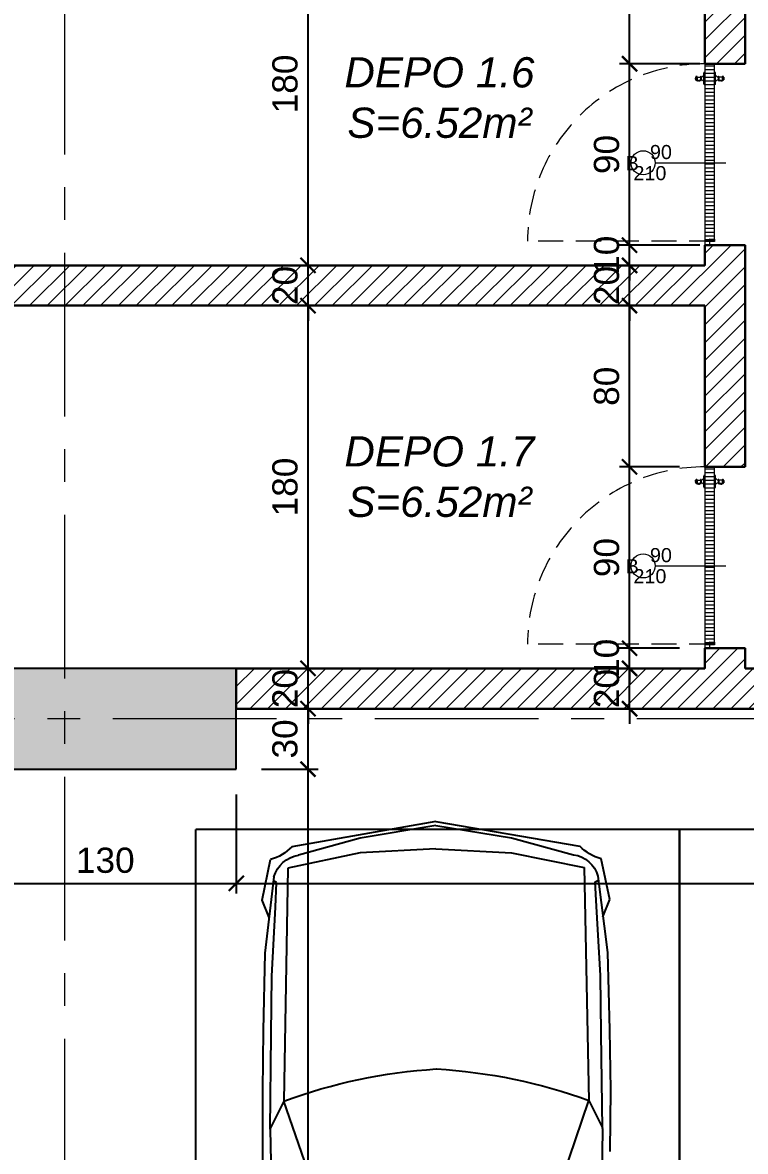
# Model space of a CAD drawing. Header units: centimetres. Extents: x 60496 to 66049, y -55119 to -48212.
# Drawn here: x 62567 to 62926, y -53037 to -52477 of the extents above; entities that cross this region are included whole.
import ezdxf

# ---------------------------------------------------------------- set-up
doc = ezdxf.new("R2010")
doc.units = ezdxf.units.CM
doc.header["$LTSCALE"] = 50
doc.header["$MEASUREMENT"] = 0
for name, pattern in [('AXES', [2, 1.25, -0.25, 0.25, -0.25]), ('CACHE', [0.375, 0.25, -0.125]), ('CONTINU', [0])]:
    doc.linetypes.add(name, pattern=pattern)
doc.layers.get('0').update_dxf_attribs({"color": 8})
for name, color, linetype in [('AXES', 10, 'AXES'), ('BETON COUPE', 3, 'CONTINU'), ('BETON TRAME', 252, 'Continuous'), ('COTE 50ème', 1, 'Continuous'), ('FINI', 251, 'Continuous'), ('TEXTE', 7, 'Continuous')]:
    doc.layers.add(name, color=color, linetype=linetype)
for name, color, linetype, lineweight in [('BETON HACHURE', 253, 'Continuous', 13), ('door', 44, 'Continuous', 5), ('MACONNERIE COUPE', 7, 'Continuous', 30), ('MACONNERIE HACHURE', 253, 'Continuous', 13)]:
    doc.layers.add(name, color=color, linetype=linetype, lineweight=lineweight)
doc.styles.add('GENERATED_STYLE_1', font='arial.ttf')
doc.styles.add('RS_TEXT_1.50', font='arial.ttf', dxfattribs={"height": 12.5})
doc.styles.add('RS_TXT_50', font='arial.ttf', dxfattribs={"height": 12.5})
doc.dimstyles.new('RS_50CM_LINEAIRE', dxfattribs={"dimscale": 5, "dimtxt": 12.5, "dimasz": 1.5, "dimexe": 1, "dimexo": 2.5, "dimgap": 1, "dimtad": 1, "dimdec": 1, "dimrnd": 0.5, "dimdsep": 46, "dimtxsty": 'RS_TXT_50', "dimblk1": 'ARCHTICK', "dimblk2": 'ARCHTICK', "dimsah": 1, "dimcen": 2.5, "dimdle": 1, "dimclrt": 4, "dimadec": 0, "dimazin": 2, "dimtfac": 1, "dimtdec": 1, "dimtix": 1, "dimtmove": 2, "dimatfit": 3, "dimfxl": 1, "dimtolj": 1, "dimtzin": 0, "dimarcsym": 0})

# ---------------------------------------------------------------- blocks, each defined once
blk = doc.blocks.new('A$Ce9568e5d')
at = {"layer": 'AXES', "lineweight": 5, "ltscale": 1.3}
for p, q in [((-30, -4150), (-30, -1058.41)), ((3195, -1960), (-1985, -1960))]:
    blk.add_line(p, q, dxfattribs=at)
blk = doc.blocks.new('_ArchTick')
at = {"color": 0, "linetype": 'ByBlock', "const_width": 0.15}
blk.add_lwpolyline([(-0.5, -0.5), (0.5, 0.5)], dxfattribs=at)
blk = doc.blocks.new('*D1252')
at = {"layer": 'COTE 50ème', "color": 0, "lineweight": -2, "ltscale": 0.5, "transparency": 16777216}
for p, q in [((62708.55, -53328.39), (62708.55, -52842.36)), ((62685.45, -52847.36), (62713.55, -52847.36)), ((62585.45, -53323.39), (62713.55, -53323.39))]:
    blk.add_line(p, q, dxfattribs=at)
at = {"layer": 'Defpoints', "color": 0, "ltscale": 0.5, "transparency": 16777216}
for p in [(62672.95, -52847.36), (62708.55, -52847.36), (62572.95, -53323.39)]:
    blk.add_point(p, dxfattribs=at)
at = {"layer": 'COTE 50ème', "color": 0, "lineweight": -2, "ltscale": 0.5, "transparency": 16777216, "xscale": 7.5, "yscale": 7.5, "zscale": 7.5}
for p, rotation in [((62708.55, -52847.36), 90), ((62708.55, -53323.39), 270)]:
    blk.add_blockref('_ArchTick', p, dxfattribs=dict(at, rotation=rotation))
at = {"layer": 'COTE 50ème', "color": 4, "ltscale": 0.5, "transparency": 16777216, "insert": (62697.17, -53085.38), "char_height": 12.5, "attachment_point": 5, "rotation": 90, "style": 'RS_TXT_50'}
blk.add_mtext('\\A1;476', dxfattribs=at)
blk = doc.blocks.new('*D1253')
at = {"layer": 'COTE 50ème', "color": 0, "lineweight": -2, "ltscale": 0.5, "transparency": 16777216}
for p, q in [((62708.55, -52852.36), (62708.55, -52812.36)), ((62685.45, -52817.36), (62713.55, -52817.36)), ((62685.45, -52847.36), (62713.55, -52847.36))]:
    blk.add_line(p, q, dxfattribs=at)
at = {"layer": 'Defpoints', "color": 0, "ltscale": 0.5, "transparency": 16777216}
for p in [(62672.95, -52817.36), (62708.55, -52817.36), (62672.95, -52847.36)]:
    blk.add_point(p, dxfattribs=at)
at = {"layer": 'COTE 50ème', "color": 0, "lineweight": -2, "ltscale": 0.5, "transparency": 16777216, "xscale": 7.5, "yscale": 7.5, "zscale": 7.5}
for p, rotation in [((62708.55, -52817.36), 90), ((62708.55, -52847.36), 270)]:
    blk.add_blockref('_ArchTick', p, dxfattribs=dict(at, rotation=rotation))
at = {"layer": 'COTE 50ème', "color": 4, "ltscale": 0.5, "transparency": 16777216, "insert": (62697.16, -52832.36), "char_height": 12.5, "attachment_point": 5, "rotation": 90, "style": 'RS_TXT_50'}
blk.add_mtext('\\A1;30', dxfattribs=at)
blk = doc.blocks.new('*D1254')
at = {"layer": 'COTE 50ème', "color": 0, "lineweight": -2, "ltscale": 0.5, "transparency": 16777216}
for p, q in [((62708.55, -52797.36), (62708.55, -52789.86)), ((62685.45, -52797.36), (62713.55, -52797.36)), ((62708.55, -52817.36), (62708.55, -52797.36)), ((62685.45, -52817.36), (62713.55, -52817.36)), ((62708.55, -52817.36), (62708.55, -52824.86))]:
    blk.add_line(p, q, dxfattribs=at)
at = {"layer": 'Defpoints', "color": 0, "ltscale": 0.5, "transparency": 16777216}
for p in [(62672.95, -52797.36), (62708.55, -52797.36), (62672.95, -52817.36)]:
    blk.add_point(p, dxfattribs=at)
at = {"layer": 'COTE 50ème', "color": 0, "lineweight": -2, "ltscale": 0.5, "transparency": 16777216, "xscale": 7.5, "yscale": 7.5, "zscale": 7.5}
for p, rotation in [((62708.55, -52797.36), 270), ((62708.55, -52817.36), 90)]:
    blk.add_blockref('_ArchTick', p, dxfattribs=dict(at, rotation=rotation))
at = {"layer": 'COTE 50ème', "color": 4, "ltscale": 0.5, "transparency": 16777216, "insert": (62697.17, -52807.36), "char_height": 12.5, "attachment_point": 5, "rotation": 90, "style": 'RS_TXT_50'}
blk.add_mtext('\\A1;20', dxfattribs=at)
blk = doc.blocks.new('*D1255')
at = {"layer": 'COTE 50ème', "color": 0, "lineweight": -2, "ltscale": 0.5, "transparency": 16777216}
for p, q in [((62685.45, -52617.36), (62713.55, -52617.36)), ((62708.55, -52802.36), (62708.55, -52612.36)), ((62685.45, -52797.36), (62713.55, -52797.36))]:
    blk.add_line(p, q, dxfattribs=at)
at = {"layer": 'Defpoints', "color": 0, "ltscale": 0.5, "transparency": 16777216}
for p in [(62672.95, -52617.36), (62708.55, -52617.36), (62672.95, -52797.36)]:
    blk.add_point(p, dxfattribs=at)
at = {"layer": 'COTE 50ème', "color": 0, "lineweight": -2, "ltscale": 0.5, "transparency": 16777216, "xscale": 7.5, "yscale": 7.5, "zscale": 7.5}
for p, rotation in [((62708.55, -52617.36), 90), ((62708.55, -52797.36), 270)]:
    blk.add_blockref('_ArchTick', p, dxfattribs=dict(at, rotation=rotation))
at = {"layer": 'COTE 50ème', "color": 4, "ltscale": 0.5, "transparency": 16777216, "insert": (62697.17, -52707.36), "char_height": 12.5, "attachment_point": 5, "rotation": 90, "style": 'RS_TXT_50'}
blk.add_mtext('\\A1;180', dxfattribs=at)
blk = doc.blocks.new('*D1256')
at = {"layer": 'COTE 50ème', "color": 0, "lineweight": -2, "ltscale": 0.5, "transparency": 16777216}
for p, q in [((62708.55, -52597.36), (62708.55, -52589.86)), ((62685.45, -52597.36), (62713.55, -52597.36)), ((62708.55, -52617.36), (62708.55, -52597.36)), ((62685.45, -52617.36), (62713.55, -52617.36)), ((62708.55, -52617.36), (62708.55, -52624.86))]:
    blk.add_line(p, q, dxfattribs=at)
at = {"layer": 'Defpoints', "color": 0, "ltscale": 0.5, "transparency": 16777216}
for p in [(62672.95, -52597.36), (62708.55, -52597.36), (62672.95, -52617.36)]:
    blk.add_point(p, dxfattribs=at)
at = {"layer": 'COTE 50ème', "color": 0, "lineweight": -2, "ltscale": 0.5, "transparency": 16777216, "xscale": 7.5, "yscale": 7.5, "zscale": 7.5}
for p, rotation in [((62708.55, -52597.36), 270), ((62708.55, -52617.36), 90)]:
    blk.add_blockref('_ArchTick', p, dxfattribs=dict(at, rotation=rotation))
at = {"layer": 'COTE 50ème', "color": 4, "ltscale": 0.5, "transparency": 16777216, "insert": (62697.17, -52607.36), "char_height": 12.5, "attachment_point": 5, "rotation": 90, "style": 'RS_TXT_50'}
blk.add_mtext('\\A1;20', dxfattribs=at)
blk = doc.blocks.new('*D1257')
at = {"layer": 'COTE 50ème', "color": 0, "lineweight": -2, "ltscale": 0.5, "transparency": 16777216}
for p, q in [((62708.55, -52602.36), (62708.55, -52412.36)), ((62673.56, -52417.36), (62713.55, -52417.36)), ((62685.45, -52597.36), (62713.55, -52597.36))]:
    blk.add_line(p, q, dxfattribs=at)
at = {"layer": 'Defpoints', "color": 0, "ltscale": 0.5, "transparency": 16777216}
for p in [(62661.06, -52417.36), (62708.55, -52417.36), (62672.95, -52597.36)]:
    blk.add_point(p, dxfattribs=at)
at = {"layer": 'COTE 50ème', "color": 0, "lineweight": -2, "ltscale": 0.5, "transparency": 16777216, "xscale": 7.5, "yscale": 7.5, "zscale": 7.5}
for p, rotation in [((62708.55, -52417.36), 90), ((62708.55, -52597.36), 270)]:
    blk.add_blockref('_ArchTick', p, dxfattribs=dict(at, rotation=rotation))
at = {"layer": 'COTE 50ème', "color": 4, "ltscale": 0.5, "transparency": 16777216, "insert": (62697.17, -52507.36), "char_height": 12.5, "attachment_point": 5, "rotation": 90, "style": 'RS_TXT_50'}
blk.add_mtext('\\A1;180', dxfattribs=at)
blk = doc.blocks.new('*D1026')
at = {"layer": 'COTE 50ème', "color": 0, "lineweight": -2, "ltscale": 0.5, "transparency": 16777216}
for p, q in [((62672.95, -52859.86), (62672.95, -52909.02)), ((62537.95, -52904.02), (62677.95, -52904.02)), ((62542.95, -52903.86), (62542.95, -52909.02))]:
    blk.add_line(p, q, dxfattribs=at)
at = {"layer": 'Defpoints', "color": 0, "ltscale": 0.5, "transparency": 16777216}
for p in [(62672.95, -52847.36), (62542.95, -52891.36), (62672.95, -52904.02)]:
    blk.add_point(p, dxfattribs=at)
at = {"layer": 'COTE 50ème', "color": 0, "lineweight": -2, "ltscale": 0.5, "transparency": 16777216, "xscale": 7.5, "yscale": 7.5, "zscale": 7.5, "rotation": 180}
blk.add_blockref('_ArchTick', (62542.95, -52904.02), dxfattribs=at)
at = {"layer": 'COTE 50ème', "color": 0, "lineweight": -2, "ltscale": 0.5, "transparency": 16777216, "xscale": 7.5, "yscale": 7.5, "zscale": 7.5}
blk.add_blockref('_ArchTick', (62672.95, -52904.02), dxfattribs=at)
at = {"layer": 'COTE 50ème', "color": 4, "ltscale": 0.5, "transparency": 16777216, "insert": (62607.95, -52892.63), "char_height": 12.5, "attachment_point": 5, "style": 'RS_TXT_50'}
blk.add_mtext('\\A1;130', dxfattribs=at)
blk = doc.blocks.new('*D1027')
at = {"layer": 'COTE 50ème', "color": 0, "lineweight": -2, "ltscale": 0.5, "transparency": 16777216}
for p, q in [((62672.95, -52859.86), (62672.95, -52909.02)), ((62667.95, -52904.02), (63362.95, -52904.02)), ((63357.95, -52916.5), (63357.95, -52909.02))]:
    blk.add_line(p, q, dxfattribs=at)
at = {"layer": 'Defpoints', "color": 0, "ltscale": 0.5, "transparency": 16777216}
for p in [(62672.95, -52847.36), (63357.95, -52904), (63357.95, -52904.02)]:
    blk.add_point(p, dxfattribs=at)
at = {"layer": 'COTE 50ème', "color": 0, "lineweight": -2, "ltscale": 0.5, "transparency": 16777216, "xscale": 7.5, "yscale": 7.5, "zscale": 7.5, "rotation": 180}
blk.add_blockref('_ArchTick', (62672.95, -52904.02), dxfattribs=at)
at = {"layer": 'COTE 50ème', "color": 0, "lineweight": -2, "ltscale": 0.5, "transparency": 16777216, "xscale": 7.5, "yscale": 7.5, "zscale": 7.5}
blk.add_blockref('_ArchTick', (63357.95, -52904.02), dxfattribs=at)
at = {"layer": 'COTE 50ème', "color": 4, "ltscale": 0.5, "transparency": 16777216, "insert": (63015.45, -52892.64), "char_height": 12.5, "attachment_point": 5, "style": 'RS_TXT_50'}
blk.add_mtext('\\A1;685', dxfattribs=at)
blk = doc.blocks.new('*D1076')
at = {"layer": 'COTE 50ème', "color": 0, "lineweight": -2, "ltscale": 0.5, "transparency": 16777216}
for p, q in [((62868.11, -52797.36), (62868.11, -52789.86)), ((62890.38, -52797.36), (62863.11, -52797.36)), ((62868.11, -52817.36), (62868.11, -52797.36)), ((62890.38, -52817.36), (62863.11, -52817.36)), ((62868.11, -52817.36), (62868.11, -52824.86))]:
    blk.add_line(p, q, dxfattribs=at)
at = {"layer": 'Defpoints', "color": 0, "ltscale": 0.5, "transparency": 16777216}
for p in [(62868.11, -52797.36), (62902.88, -52797.36), (62902.88, -52817.36)]:
    blk.add_point(p, dxfattribs=at)
at = {"layer": 'COTE 50ème', "color": 0, "lineweight": -2, "ltscale": 0.5, "transparency": 16777216, "xscale": 7.5, "yscale": 7.5, "zscale": 7.5}
for p, rotation in [((62868.11, -52797.36), 270), ((62868.11, -52817.36), 90)]:
    blk.add_blockref('_ArchTick', p, dxfattribs=dict(at, rotation=rotation))
at = {"layer": 'COTE 50ème', "color": 4, "ltscale": 0.5, "transparency": 16777216, "insert": (62856.73, -52807.36), "char_height": 12.5, "attachment_point": 5, "rotation": 90, "style": 'RS_TXT_50'}
blk.add_mtext('\\A1;20', dxfattribs=at)
blk = doc.blocks.new('*D1077')
at = {"layer": 'COTE 50ème', "color": 0, "lineweight": -2, "ltscale": 0.5, "transparency": 16777216}
for p, q in [((62868.11, -52787.36), (62868.11, -52779.86)), ((62892.95, -52787.36), (62863.11, -52787.36)), ((62868.11, -52797.36), (62868.11, -52787.36)), ((62890.38, -52797.36), (62863.11, -52797.36)), ((62868.11, -52797.36), (62868.11, -52804.86))]:
    blk.add_line(p, q, dxfattribs=at)
at = {"layer": 'Defpoints', "color": 0, "ltscale": 0.5, "transparency": 16777216}
for p in [(62868.11, -52787.36), (62905.45, -52787.36), (62902.88, -52797.36)]:
    blk.add_point(p, dxfattribs=at)
at = {"layer": 'COTE 50ème', "color": 0, "lineweight": -2, "ltscale": 0.5, "transparency": 16777216, "xscale": 7.5, "yscale": 7.5, "zscale": 7.5}
for p, rotation in [((62868.11, -52787.36), 270), ((62868.11, -52797.36), 90)]:
    blk.add_blockref('_ArchTick', p, dxfattribs=dict(at, rotation=rotation))
at = {"layer": 'COTE 50ème', "color": 4, "ltscale": 0.5, "transparency": 16777216, "insert": (62856.73, -52792.36), "char_height": 12.5, "attachment_point": 5, "rotation": 90, "style": 'RS_TXT_50'}
blk.add_mtext('\\A1;10', dxfattribs=at)
blk = doc.blocks.new('*D1078')
at = {"layer": 'COTE 50ème', "color": 0, "lineweight": -2, "ltscale": 0.5, "transparency": 16777216}
for p, q in [((62868.11, -52792.36), (62868.11, -52692.36)), ((62892.95, -52697.36), (62863.11, -52697.36)), ((62892.95, -52787.36), (62863.11, -52787.36))]:
    blk.add_line(p, q, dxfattribs=at)
at = {"layer": 'Defpoints', "color": 0, "ltscale": 0.5, "transparency": 16777216}
for p in [(62868.11, -52697.36), (62905.45, -52697.36), (62905.45, -52787.36)]:
    blk.add_point(p, dxfattribs=at)
at = {"layer": 'COTE 50ème', "color": 0, "lineweight": -2, "ltscale": 0.5, "transparency": 16777216, "xscale": 7.5, "yscale": 7.5, "zscale": 7.5}
for p, rotation in [((62868.11, -52697.36), 90), ((62868.11, -52787.36), 270)]:
    blk.add_blockref('_ArchTick', p, dxfattribs=dict(at, rotation=rotation))
at = {"layer": 'COTE 50ème', "color": 4, "ltscale": 0.5, "transparency": 16777216, "insert": (62856.73, -52742.36), "char_height": 12.5, "attachment_point": 5, "rotation": 90, "style": 'RS_TXT_50'}
blk.add_mtext('\\A1;90', dxfattribs=at)
blk = doc.blocks.new('*D1079')
at = {"layer": 'COTE 50ème', "color": 0, "lineweight": -2, "ltscale": 0.5, "transparency": 16777216}
for p, q in [((62892.95, -52617.36), (62863.11, -52617.36)), ((62868.11, -52702.36), (62868.11, -52612.36)), ((62892.95, -52697.36), (62863.11, -52697.36))]:
    blk.add_line(p, q, dxfattribs=at)
at = {"layer": 'Defpoints', "color": 0, "ltscale": 0.5, "transparency": 16777216}
for p in [(62868.11, -52617.36), (62905.45, -52617.36), (62905.45, -52697.36)]:
    blk.add_point(p, dxfattribs=at)
at = {"layer": 'COTE 50ème', "color": 0, "lineweight": -2, "ltscale": 0.5, "transparency": 16777216, "xscale": 7.5, "yscale": 7.5, "zscale": 7.5}
for p, rotation in [((62868.11, -52617.36), 90), ((62868.11, -52697.36), 270)]:
    blk.add_blockref('_ArchTick', p, dxfattribs=dict(at, rotation=rotation))
at = {"layer": 'COTE 50ème', "color": 4, "ltscale": 0.5, "transparency": 16777216, "insert": (62856.73, -52657.36), "char_height": 12.5, "attachment_point": 5, "rotation": 90, "style": 'RS_TXT_50'}
blk.add_mtext('\\A1;80', dxfattribs=at)
blk = doc.blocks.new('*D1080')
at = {"layer": 'COTE 50ème', "color": 0, "lineweight": -2, "ltscale": 0.5, "transparency": 16777216}
for p, q in [((62868.11, -52597.36), (62868.11, -52589.86)), ((62892.95, -52597.36), (62863.11, -52597.36)), ((62868.11, -52617.36), (62868.11, -52597.36)), ((62892.95, -52617.36), (62863.11, -52617.36)), ((62868.11, -52617.36), (62868.11, -52624.86))]:
    blk.add_line(p, q, dxfattribs=at)
at = {"layer": 'Defpoints', "color": 0, "ltscale": 0.5, "transparency": 16777216}
for p in [(62868.11, -52597.36), (62905.45, -52597.36), (62905.45, -52617.36)]:
    blk.add_point(p, dxfattribs=at)
at = {"layer": 'COTE 50ème', "color": 0, "lineweight": -2, "ltscale": 0.5, "transparency": 16777216, "xscale": 7.5, "yscale": 7.5, "zscale": 7.5}
for p, rotation in [((62868.11, -52597.36), 270), ((62868.11, -52617.36), 90)]:
    blk.add_blockref('_ArchTick', p, dxfattribs=dict(at, rotation=rotation))
at = {"layer": 'COTE 50ème', "color": 4, "ltscale": 0.5, "transparency": 16777216, "insert": (62856.73, -52607.36), "char_height": 12.5, "attachment_point": 5, "rotation": 90, "style": 'RS_TXT_50'}
blk.add_mtext('\\A1;20', dxfattribs=at)
blk = doc.blocks.new('*D1081')
at = {"layer": 'COTE 50ème', "color": 0, "lineweight": -2, "ltscale": 0.5, "transparency": 16777216}
for p, q in [((62868.11, -52587.36), (62868.11, -52579.86)), ((62902.95, -52587.36), (62863.11, -52587.36)), ((62868.11, -52597.36), (62868.11, -52587.36)), ((62892.95, -52597.36), (62863.11, -52597.36)), ((62868.11, -52597.36), (62868.11, -52604.86))]:
    blk.add_line(p, q, dxfattribs=at)
at = {"layer": 'Defpoints', "color": 0, "ltscale": 0.5, "transparency": 16777216}
for p in [(62868.11, -52587.36), (62915.45, -52587.36), (62905.45, -52597.36)]:
    blk.add_point(p, dxfattribs=at)
at = {"layer": 'COTE 50ème', "color": 0, "lineweight": -2, "ltscale": 0.5, "transparency": 16777216, "xscale": 7.5, "yscale": 7.5, "zscale": 7.5}
for p, rotation in [((62868.11, -52587.36), 270), ((62868.11, -52597.36), 90)]:
    blk.add_blockref('_ArchTick', p, dxfattribs=dict(at, rotation=rotation))
at = {"layer": 'COTE 50ème', "color": 4, "ltscale": 0.5, "transparency": 16777216, "insert": (62856.73, -52592.36), "char_height": 12.5, "attachment_point": 5, "rotation": 90, "style": 'RS_TXT_50'}
blk.add_mtext('\\A1;10', dxfattribs=at)
blk = doc.blocks.new('*D1082')
at = {"layer": 'COTE 50ème', "color": 0, "lineweight": -2, "ltscale": 0.5, "transparency": 16777216}
for p, q in [((62868.11, -52592.36), (62868.11, -52492.36)), ((62902.95, -52497.36), (62863.11, -52497.36)), ((62902.95, -52587.36), (62863.11, -52587.36))]:
    blk.add_line(p, q, dxfattribs=at)
at = {"layer": 'Defpoints', "color": 0, "ltscale": 0.5, "transparency": 16777216}
for p in [(62868.11, -52497.36), (62915.45, -52497.36), (62915.45, -52587.36)]:
    blk.add_point(p, dxfattribs=at)
at = {"layer": 'COTE 50ème', "color": 0, "lineweight": -2, "ltscale": 0.5, "transparency": 16777216, "xscale": 7.5, "yscale": 7.5, "zscale": 7.5}
for p, rotation in [((62868.11, -52497.36), 90), ((62868.11, -52587.36), 270)]:
    blk.add_blockref('_ArchTick', p, dxfattribs=dict(at, rotation=rotation))
at = {"layer": 'COTE 50ème', "color": 4, "ltscale": 0.5, "transparency": 16777216, "insert": (62856.73, -52542.36), "char_height": 12.5, "attachment_point": 5, "rotation": 90, "style": 'RS_TXT_50'}
blk.add_mtext('\\A1;90', dxfattribs=at)
blk = doc.blocks.new('*D1083')
at = {"layer": 'COTE 50ème', "color": 0, "lineweight": -2, "ltscale": 0.5, "transparency": 16777216}
for p, q in [((62868.11, -52502.36), (62868.11, -52412.36)), ((62892.95, -52417.36), (62863.11, -52417.36)), ((62902.95, -52497.36), (62863.11, -52497.36))]:
    blk.add_line(p, q, dxfattribs=at)
at = {"layer": 'Defpoints', "color": 0, "ltscale": 0.5, "transparency": 16777216}
for p in [(62868.11, -52417.36), (62905.45, -52417.36), (62915.45, -52497.36)]:
    blk.add_point(p, dxfattribs=at)
at = {"layer": 'COTE 50ème', "color": 0, "lineweight": -2, "ltscale": 0.5, "transparency": 16777216, "xscale": 7.5, "yscale": 7.5, "zscale": 7.5}
for p, rotation in [((62868.11, -52417.36), 90), ((62868.11, -52497.36), 270)]:
    blk.add_blockref('_ArchTick', p, dxfattribs=dict(at, rotation=rotation))
at = {"layer": 'COTE 50ème', "color": 4, "ltscale": 0.5, "transparency": 16777216, "insert": (62856.73, -52457.36), "char_height": 12.5, "attachment_point": 5, "rotation": 90, "style": 'RS_TXT_50'}
blk.add_mtext('\\A1;80', dxfattribs=at)

msp = doc.modelspace()

# ---------------------------------------------------------------- hatches: boundary and pattern name
at = {"layer": 'BETON HACHURE', "transparency": 33554585}
h = msp.add_hatch(dxfattribs=at)
h.set_pattern_fill('ANSI37', color=256, scale=50, angle=270, style=0)
h.set_pattern_definition([(315, (-1160.4855, 19655.393), (4.4194174, 4.4194174), []), (45, (-1160.4855, 19655.393), (-4.4194174, 4.4194174), [])])
h.paths.add_polyline_path([(62772.95, -51847.22), (62797.95, -51847.22), (62797.95, -52172.22), (62772.95, -52172.22)], flags=0)
h.paths.add_polyline_path([(62772.95, -51847.22), (62797.95, -51847.22), (62797.95, -52172.22), (62772.95, -52172.22)], flags=0)
h.paths.add_polyline_path([(64952.95, -51987.36), (64952.95, -52037.36), (65032.95, -52037.36), (65032.95, -51987.36)], flags=0)
h.paths.add_polyline_path([(64572.95, -51987.36), (64572.95, -52037.36), (64652.95, -52037.36), (64652.95, -51987.36)], flags=0)
edge = h.paths.add_edge_path(flags=0)
edge.add_arc((64612.95, -50672.36), 40, 0, 360)
edge = h.paths.add_edge_path(flags=0)
edge.add_arc((64612.95, -49997.36), 40, 0, 360)
edge = h.paths.add_edge_path(flags=0)
edge.add_arc((64612.95, -51272.36), 40, 0, 360)
h.paths.add_polyline_path([(65692.87, -49527.22), (61269.11, -49527.22), (60879.82, -54263.92), (65445.45, -54713.51), (65692.87, -54713.51)])
edge = h.paths.add_edge_path(flags=0)
edge.add_arc((64612.95, -51272.36), 40, 0, 360)
h.paths.add_polyline_path([(63397.95, -49552.22), (63397.95, -49972.36), (63422.95, -49972.36), (63422.95, -49552.22), (64992.96, -49552.22), (64992.95, -51312.36), (65032.95, -51312.36), (65032.95, -49552.22), (65667.87, -49552.22), (65667.87, -53452.22), (65032.95, -53452.22), (65032.95, -52057.36), (64992.95, -52057.36), (64992.95, -53477.22), (65667.87, -53477.22), (65667.87, -54685.93), (65459.18, -54688.51), (64660.45, -54610.07), (64660.45, -54122.36), (64635.45, -54122.36), (64635.45, -54607.62), (63330.45, -54479.46), (63330.45, -54122.36), (63305.45, -54122.36), (63305.45, -54477.01), (62117.95, -54360.39), (62117.95, -54122.36), (62067.95, -54122.36), (62067.95, -54355.48), (60906.75, -54241.45), (61082.14, -52107.36), (61287.95, -52107.36), (61287.95, -52057.36), (61086.25, -52057.36), (61088.1, -52037.36), (61287.95, -52037.36), (61287.95, -51987.36), (61092.01, -51987.36), (61148.71, -51297.36), (61287.95, -51297.36), (61287.95, -51247.36), (61152.82, -51247.36), (61198.03, -50697.36), (61287.95, -50697.36), (61287.95, -50647.36), (61202.13, -50647.36), (61292.14, -49552.22), (62070.45, -49552.22), (62070.45, -49972.36), (62095.45, -49972.36), (62095.45, -49552.22)], flags=16)
h.paths.add_polyline_path([(64572.95, -51232.36), (64572.95, -51312.36), (64652.95, -51312.36), (64652.95, -51232.36)], flags=0)
at = {"layer": 'BETON TRAME', "transparency": 33554559}
h = msp.add_hatch(color=256, dxfattribs=at)
h.dxf.hatch_style = 1
h.paths.add_polyline_path([(63852.95, -52797.36), (63887.95, -52797.36), (63887.95, -53447.36), (63852.95, -53447.36), (63852.95, -53272.36), (63392.95, -53272.36), (63392.95, -53447.36), (63357.95, -53447.36), (63357.95, -52797.36), (63392.95, -52797.36), (63392.95, -53232.36), (63602.95, -53232.36), (63602.95, -52902.36), (63642.95, -52902.36), (63642.95, -53232.36), (63852.95, -53232.36)])
h.paths.add_polyline_path([(64722.95, -54122.36), (64722.95, -54072.36), (64572.95, -54072.36), (64572.95, -54122.36)])
h.paths.add_polyline_path([(64002.95, -54122.36), (64002.95, -54072.36), (63852.95, -54072.36), (63852.95, -54122.36)])
h.paths.add_polyline_path([(63392.95, -54122.36), (63392.95, -54072.36), (63242.95, -54072.36), (63242.95, -54122.36)])
h.paths.add_polyline_path([(62672.95, -54122.36), (62672.95, -54072.36), (62522.95, -54072.36), (62522.95, -54122.36)])
h.paths.add_polyline_path([(62672.95, -53447.36), (62672.95, -53397.36), (62522.95, -53397.36), (62522.95, -53447.36)])
h.paths.add_polyline_path([(64722.95, -53447.36), (64722.95, -53397.36), (64572.95, -53397.36), (64572.95, -53447.36)])
h.paths.add_polyline_path([(64722.95, -52847.36), (64722.95, -52797.36), (64572.95, -52797.36), (64572.95, -52847.36)])
h.paths.add_polyline_path([(62672.95, -52847.36), (62672.95, -52797.36), (62522.95, -52797.36), (62522.95, -52847.36)])
h.paths.add_polyline_path([(62672.95, -52107.36), (62672.95, -52057.36), (62522.95, -52057.36), (62522.95, -52107.36)])
h.paths.add_polyline_path([(64572.95, -52057.36), (64572.95, -52107.36), (64722.95, -52107.36), (64722.95, -52057.36)])
h.paths.add_polyline_path([(63907.95, -52107.36), (63907.95, -52057.36), (63782.95, -52057.36), (63782.95, -52107.36)])
h.paths.add_polyline_path([(63462.95, -52107.36), (63462.95, -52057.36), (63337.95, -52057.36), (63337.95, -52107.36)])
h.paths.add_polyline_path([(63487.95, -52057.36), (63462.95, -52057.36), (63462.95, -52562.36), (63487.95, -52562.36)])
h.paths.add_polyline_path([(63782.95, -52057.36), (63757.95, -52057.36), (63757.95, -52562.36), (63782.95, -52562.36)])
at = {"layer": 'door'}
h = msp.add_hatch(dxfattribs=at)
h.set_pattern_fill('ANSI31', color=256, scale=15, angle=855)
h.set_pattern_definition([(180, (110208.8851, -190472.0756), (-3e-15, -1.875), [])])
h.paths.add_polyline_path([(62910.22, -52585.39), (62910.22, -52497.36), (62905.51, -52497.36), (62905.51, -52585.39)])
h = msp.add_hatch(dxfattribs=at)
h.set_pattern_fill('ANSI31', color=256, scale=15, angle=855)
h.set_pattern_definition([(180, (110208.8851, -190672.0756), (-3e-15, -1.875), [])])
h.paths.add_polyline_path([(62910.22, -52785.39), (62910.22, -52697.36), (62905.51, -52697.36), (62905.51, -52785.39)])
at = {"layer": 'MACONNERIE HACHURE'}
h = msp.add_hatch(dxfattribs=at)
h.set_pattern_fill('ANSI31', color=256, scale=50, style=0)
h.set_pattern_definition([(45, (0, 9369.2044), (-4.4194174, 4.4194174), [])])
h.paths.add_polyline_path([(61287.95, -54067.36), (61312.95, -54067.36), (61312.95, -54083.38), (61287.95, -54083.63)])
h.paths.add_polyline_path([(62267.95, -50672.36), (62617.95, -50672.36), (62617.95, -50647.36), (62267.95, -50647.36)])
h.paths.add_polyline_path([(62167.95, -50672.36), (62157.95, -50672.36), (62157.95, -50647.36), (62167.95, -50647.36)])
h.paths.add_polyline_path([(63492.95, -53447.36), (63852.95, -53447.36), (63852.95, -53422.36), (63492.95, -53422.36)])
h.paths.add_polyline_path([(63402.95, -53447.36), (63392.95, -53447.36), (63392.95, -53422.36), (63402.95, -53422.36)])
h.paths.add_polyline_path([(62252.95, -52037.36), (62522.95, -52037.36), (62522.95, -52012.36), (62252.95, -52012.36)])
h.paths.add_polyline_path([(63487.95, -52082.36), (63757.95, -52082.36), (63757.95, -52057.36), (63487.95, -52057.36)])
h.paths.add_polyline_path([(61175.41, -53887.22), (60935.87, -53887.22), (60937.92, -53862.22), (61175.41, -53862.22)])
h.paths.add_polyline_path([(61287.95, -54017.36), (61287.95, -53887.22), (61265.41, -53887.22), (61265.41, -53862.22), (61312.95, -53862.22), (61312.95, -54017.36)])
h.paths.add_polyline_path([(61287.95, -54173.63), (61312.95, -54173.63), (61312.95, -54281.34), (61287.95, -54278.88)])
h.paths.add_polyline_path([(60919.84, -54067.36), (60921.89, -54042.36), (61287.95, -54042.36), (61287.95, -54067.36)])
h.paths.add_polyline_path([(65012.95, -52057.36), (65032.95, -52057.36), (65032.95, -52037.36), (65012.95, -52037.36)])
h.paths.add_polyline_path([(63467.95, -52057.36), (63487.95, -52057.36), (63487.95, -52037.36), (63467.95, -52037.36)])
h.paths.add_polyline_path([(62652.95, -52057.36), (62672.95, -52057.36), (62672.95, -52037.36), (62652.95, -52037.36)])
h.paths.add_polyline_path([(62122.95, -52087.36), (62142.95, -52087.36), (62142.95, -52037.36), (62122.95, -52037.36)])
h.paths.add_polyline_path([(63085.45, -51987.36), (63085.45, -52097.36), (63105.45, -52097.36), (63105.45, -52007.36), (63337.95, -52007.36), (63337.95, -51987.36)])
h.paths.add_polyline_path([(63085.45, -52297.36), (63105.45, -52297.36), (63105.45, -52217.36), (63462.95, -52217.36), (63462.95, -52197.36), (63105.45, -52197.36), (63105.45, -52187.36), (63085.45, -52187.36)])
h.paths.add_polyline_path([(63085.45, -52497.36), (63105.45, -52497.36), (63105.45, -52417.36), (63462.95, -52417.36), (63462.95, -52397.36), (63105.45, -52397.36), (63105.45, -52387.36), (63085.45, -52387.36)])
h.paths.add_polyline_path([(62925.45, -52797.36), (62925.45, -52787.36), (62905.45, -52787.36), (62905.45, -52797.36), (62672.95, -52797.36), (62672.95, -52817.36), (63357.95, -52817.36), (63357.95, -52797.36), (63105.45, -52797.36), (63105.45, -52787.36), (63085.45, -52787.36), (63085.45, -52797.36)])
h.paths.add_polyline_path([(62925.45, -52697.36), (62925.45, -52587.36), (62905.45, -52587.36), (62905.45, -52597.36), (62542.95, -52597.36), (62542.95, -52617.36), (62905.45, -52617.36), (62905.45, -52697.36)])
h.paths.add_polyline_path([(62925.45, -52497.36), (62925.45, -52387.36), (62905.45, -52387.36), (62905.45, -52397.36), (62542.95, -52397.36), (62542.95, -52417.36), (62905.45, -52417.36), (62905.45, -52497.36)])
h.paths.add_polyline_path([(62925.45, -52187.36), (62905.45, -52187.36), (62905.45, -52197.36), (62542.95, -52197.36), (62542.95, -52217.36), (62905.45, -52217.36), (62905.45, -52297.36), (62925.45, -52297.36)])
h.paths.add_polyline_path([(62925.45, -51977.36), (62905.45, -51977.36), (62905.45, -51987.36), (62672.95, -51987.36), (62672.95, -52007.36), (62905.45, -52007.36), (62905.45, -52097.36), (62925.45, -52097.36)])
h.paths.add_polyline_path([(62905.45, -51887.36), (62925.45, -51887.36), (62925.45, -51777.36), (62905.45, -51777.36), (62905.45, -51787.36), (62547.95, -51787.36), (62547.95, -51807.36), (62905.45, -51807.36)])
h.paths.add_polyline_path([(63852.95, -52777.36), (63877.95, -52777.36), (63877.95, -52797.36), (63852.95, -52797.36)])
h.paths.add_polyline_path([(62617.95, -51317.36), (62642.95, -51317.36), (62642.95, -51297.36), (62617.95, -51297.36)])
h.paths.add_polyline_path([(63852.95, -52677.36), (63852.95, -52637.36), (63757.95, -52637.36), (63757.95, -52562.36), (63782.95, -52562.36), (63782.95, -52627.36), (63852.95, -52627.36), (63852.95, -52541.36), (63782.95, -52541.36), (63782.95, -52516.36), (63877.95, -52516.36), (63877.95, -52677.36)])
h.paths.add_polyline_path([(62617.95, -51417.36), (62617.95, -51457.36), (62522.95, -51457.36), (62522.95, -51532.36), (62547.95, -51532.36), (62547.95, -51467.36), (62617.95, -51467.36), (62617.95, -51553.36), (62547.95, -51553.36), (62547.95, -51578.36), (62905.45, -51578.36), (62905.45, -51687.36), (62925.45, -51687.36), (62925.45, -51558.36), (62642.95, -51558.36), (62642.95, -51417.36)])
h.paths.add_polyline_path([(64672.95, -51934.86), (64652.95, -51934.86), (64652.95, -52037.36), (64952.95, -52037.36), (64952.95, -52017.36), (64672.95, -52017.36)])
h.paths.add_polyline_path([(64672.95, -51334.86), (64652.95, -51334.86), (64652.95, -51232.36), (64992.95, -51232.37), (64992.95, -51252.36), (64672.95, -51252.36)])
h.paths.add_polyline_path([(62522.95, -53323.39), (62542.95, -53323.39), (62542.95, -52847.36), (62522.95, -52847.36)])
h.paths.add_polyline_path([(62097.95, -53222.36), (62117.95, -53222.36), (62117.95, -52927.36), (62097.95, -52927.36)])
h.paths.add_polyline_path([(62201.29, -51192.36), (62157.95, -51192.36), (62157.95, -51152.36), (62201.29, -51152.36)])
h.paths.add_polyline_path([(62367.95, -51192.36), (62327.95, -51192.36), (62327.95, -51152.36), (62367.95, -51152.36)])
h.paths.add_polyline_path([(62574.62, -51192.36), (62617.95, -51192.36), (62617.95, -51152.36), (62574.62, -51152.36)])
h.paths.add_polyline_path([(62407.95, -51192.36), (62447.95, -51192.36), (62447.95, -51152.36), (62407.95, -51152.36)])
h.paths.add_polyline_path([(63809.62, -52902.36), (63852.95, -52902.36), (63852.95, -52942.36), (63809.62, -52942.36)])
h.paths.add_polyline_path([(63642.95, -52902.36), (63682.95, -52902.36), (63682.95, -52942.36), (63642.95, -52942.36)])
h.paths.add_polyline_path([(63436.29, -52902.36), (63392.95, -52902.36), (63392.95, -52942.36), (63436.29, -52942.36)])
h.paths.add_polyline_path([(63602.95, -52902.36), (63562.95, -52902.36), (63562.95, -52942.36), (63602.95, -52942.36)])
h.paths.add_polyline_path([(62356.29, -52412.36), (62332.95, -52412.36), (62332.95, -52392.36), (62356.29, -52392.36)])
h.paths.add_polyline_path([(62522.95, -52412.36), (62482.95, -52412.36), (62482.95, -52392.36), (62522.95, -52392.36)])
h.paths.add_polyline_path([(62141.29, -52412.36), (62117.95, -52412.36), (62117.95, -52392.36), (62141.29, -52392.36)])
h.paths.add_polyline_path([(62307.95, -52412.36), (62267.95, -52412.36), (62267.95, -52392.36), (62307.95, -52392.36)])
h.paths.add_polyline_path([(62097.95, -52518.36), (62117.95, -52518.36), (62117.95, -52412.36), (62097.95, -52412.36)])
h.paths.add_polyline_path([(62097.95, -52797.36), (62117.95, -52797.36), (62117.95, -52737.36), (62097.95, -52737.36)])
h.paths.add_polyline_path([(62522.95, -52797.36), (62542.95, -52797.36), (62542.95, -52412.36), (62522.95, -52412.36)])
h.paths.add_polyline_path([(63392.95, -52797.36), (63392.95, -52637.36), (63487.95, -52637.36), (63487.95, -52562.36), (63462.95, -52562.36), (63462.95, -52627.36), (63392.95, -52627.36), (63392.95, -52541.36), (63462.95, -52541.36), (63462.95, -52516.36), (63367.95, -52516.36), (63367.95, -52597.36), (63105.45, -52597.36), (63105.45, -52587.36), (63085.45, -52587.36), (63085.45, -52697.36), (63105.45, -52697.36), (63105.45, -52617.36), (63367.95, -52617.36), (63367.95, -52797.36)])
h.paths.add_polyline_path([(62157.95, -51297.36), (62157.95, -51457.36), (62252.95, -51457.36), (62252.95, -51532.36), (62227.95, -51532.36), (62227.95, -51467.36), (62157.95, -51467.36), (62157.95, -51553.36), (62227.95, -51553.36), (62227.95, -51578.36), (62132.95, -51578.36), (62132.95, -51297.36)])

# ---------------------------------------------------------------- linework, layer by layer
at = {"layer": 'BETON COUPE'}
msp.add_lwpolyline([(62672.95, -52847.36), (62672.95, -52797.36), (62522.95, -52797.36), (62522.95, -52847.36)], close=True, dxfattribs=at)
at = {"layer": 'door'}
for p, q in [((62900.86, -52503.92), (62900.99, -52503.92)), ((62900.86, -52504.05), (62900.86, -52503.92)), ((62900.86, -52504.05), (62900.86, -52505.15)), ((62900.86, -52505.15), (62900.86, -52505.28)), ((62900.86, -52505.28), (62900.99, -52505.28)), ((62900.99, -52503.92), (62900.99, -52505.28)), ((62901.24, -52503.67), (62901.24, -52505.53)), ((62901.49, -52505.53), (62901.49, -52503.67)), ((62901.74, -52503.92), (62903.1, -52503.92)), ((62901.74, -52503.92), (62901.74, -52505.28)), ((62901.74, -52505.47), (62901.74, -52505.28)), ((62903.1, -52505.28), (62903.1, -52505.28)), ((62903.27, -52503.77), (62903.27, -52505.44)), ((62903.67, -52503.77), (62903.67, -52505.44)), ((62904.91, -52507.3), (62904.91, -52501.9)), ((62905.21, -52501.6), (62905.51, -52501.6)), ((62905.51, -52507.6), (62905.51, -52501.6)), ((62910.52, -52501.6), (62910.22, -52501.6)), ((62910.22, -52507.6), (62910.22, -52501.6)), ((62910.82, -52507.3), (62910.82, -52501.9)), ((62912.05, -52503.77), (62912.05, -52505.44)), ((62912.45, -52503.77), (62912.45, -52505.44)), ((62913.99, -52503.92), (62912.62, -52503.92)), ((62912.63, -52505.28), (62912.62, -52505.28)), ((62913.99, -52503.92), (62913.99, -52505.28)), ((62913.99, -52505.47), (62913.99, -52505.28)), ((62914.24, -52505.53), (62914.24, -52503.67)), ((62914.49, -52503.67), (62914.49, -52505.53)), ((62914.74, -52503.92), (62914.74, -52505.28)), ((62914.87, -52503.92), (62914.74, -52503.92)), ((62914.87, -52505.28), (62914.74, -52505.28)), ((62914.87, -52504.05), (62914.87, -52503.92)), ((62914.87, -52504.05), (62914.87, -52505.15)), ((62914.87, -52505.15), (62914.87, -52505.28)), ((62902.32, -52505.65), (62901.75, -52505.65)), ((62902.32, -52505.87), (62901.75, -52505.87)), ((62902.32, -52505.65), (62902.9, -52505.65)), ((62902.32, -52505.87), (62902.9, -52505.87)), ((62902.91, -52505.47), (62902.91, -52505.47)), ((62905.21, -52507.6), (62905.51, -52507.6)), ((62910.52, -52507.6), (62910.22, -52507.6)), ((62912.81, -52505.47), (62912.81, -52505.47)), ((62913.4, -52505.65), (62912.83, -52505.65)), ((62913.4, -52505.87), (62912.83, -52505.87)), ((62913.4, -52505.65), (62913.98, -52505.65)), ((62913.4, -52505.87), (62913.98, -52505.87)), ((62880.85, -52546.49), (62915.81, -52546.49)), ((62900.86, -52703.92), (62900.99, -52703.92)), ((62900.86, -52704.05), (62900.86, -52703.92)), ((62900.86, -52704.05), (62900.86, -52705.15)), ((62900.86, -52705.15), (62900.86, -52705.28)), ((62900.86, -52705.28), (62900.99, -52705.28)), ((62900.99, -52703.92), (62900.99, -52705.28)), ((62901.24, -52703.67), (62901.24, -52705.53)), ((62901.49, -52705.53), (62901.49, -52703.67)), ((62901.74, -52703.92), (62903.1, -52703.92)), ((62901.74, -52703.92), (62901.74, -52705.28)), ((62901.74, -52705.47), (62901.74, -52705.28)), ((62902.32, -52705.65), (62901.75, -52705.65)), ((62902.32, -52705.87), (62901.75, -52705.87)), ((62902.32, -52705.65), (62902.9, -52705.65)), ((62902.32, -52705.87), (62902.9, -52705.87)), ((62902.91, -52705.47), (62902.91, -52705.47)), ((62903.1, -52705.28), (62903.1, -52705.28)), ((62903.27, -52703.77), (62903.27, -52705.44)), ((62903.67, -52703.77), (62903.67, -52705.44)), ((62904.91, -52707.3), (62904.91, -52701.9)), ((62905.21, -52701.6), (62905.51, -52701.6)), ((62905.51, -52707.6), (62905.51, -52701.6)), ((62910.52, -52701.6), (62910.22, -52701.6)), ((62910.22, -52707.6), (62910.22, -52701.6)), ((62910.82, -52707.3), (62910.82, -52701.9)), ((62912.05, -52703.77), (62912.05, -52705.44)), ((62912.45, -52703.77), (62912.45, -52705.44)), ((62913.99, -52703.92), (62912.62, -52703.92)), ((62912.63, -52705.28), (62912.62, -52705.28)), ((62912.81, -52705.47), (62912.81, -52705.47)), ((62913.4, -52705.65), (62912.83, -52705.65)), ((62913.4, -52705.87), (62912.83, -52705.87)), ((62913.4, -52705.65), (62913.98, -52705.65)), ((62913.4, -52705.87), (62913.98, -52705.87)), ((62913.99, -52703.92), (62913.99, -52705.28)), ((62913.99, -52705.47), (62913.99, -52705.28)), ((62914.24, -52705.53), (62914.24, -52703.67)), ((62914.49, -52703.67), (62914.49, -52705.53)), ((62914.74, -52703.92), (62914.74, -52705.28)), ((62914.87, -52703.92), (62914.74, -52703.92)), ((62914.87, -52705.28), (62914.74, -52705.28)), ((62914.87, -52704.05), (62914.87, -52703.92)), ((62914.87, -52704.05), (62914.87, -52705.15)), ((62914.87, -52705.15), (62914.87, -52705.28)), ((62905.21, -52707.6), (62905.51, -52707.6)), ((62910.52, -52707.6), (62910.22, -52707.6)), ((62880.85, -52746.49), (62915.81, -52746.49))]:
    msp.add_line(p, q, dxfattribs=at)
at = {"layer": 'door', "linetype": 'CACHE'}
for p, q in [((62910.22, -52585.39), (62817.48, -52585.39)), ((62910.22, -52785.39), (62817.48, -52785.39))]:
    msp.add_line(p, q, dxfattribs=at)
at = {"layer": 'door'}
for points in [[(62910.22, -52585.39), (62910.22, -52497.36), (62905.51, -52497.36), (62905.51, -52585.39), (62910.22, -52585.39)], [(62907.95, -52587.36), (62907.95, -52584.22), (62910.27, -52584.34), (62910.27, -52585.6), (62905.45, -52585.6), (62905.45, -52587.36), (62907.95, -52587.36)], [(62910.22, -52785.39), (62910.22, -52697.36), (62905.51, -52697.36), (62905.51, -52785.39), (62910.22, -52785.39)], [(62907.95, -52787.36), (62907.95, -52784.22), (62910.27, -52784.34), (62910.27, -52785.6), (62905.45, -52785.6), (62905.45, -52787.36), (62907.95, -52787.36)]]:
    msp.add_lwpolyline(points, dxfattribs=at)
for centre in [(62874.85, -52546.49), (62874.85, -52746.49)]:
    msp.add_circle(centre, 6, dxfattribs=at)
at = {"layer": 'door', "linetype": 'CACHE'}
for centre in [(62905.51, -52585.39), (62905.51, -52785.39)]:
    msp.add_arc(centre, 88.03, 90, 180, dxfattribs=at)
at = {"layer": 'door'}
for centre, radius, start, end in [((62901.61, -52504.6), 0.929, 143.4104, 216.5896), ((62901.24, -52503.92), 0.251, 90.115, 179.885), ((62901.24, -52505.28), 0.251, 180.115, 269.885), ((62901.36, -52503.67), 0.125, 0, 180), ((62901.49, -52503.92), 0.251, 0.115, 89.885), ((62901.49, -52505.28), 0.251, 270.115, 359.885), ((62903.1, -52505.47), 0.191, 91.8485, 181.2574), ((62903.1, -52503.75), 0.171, 270.2175, 354.941), ((62903.1, -52505.45), 0.171, 5.059, 89.7825), ((62903.47, -52503.77), 0.2, 0, 180), ((62903.85, -52502.94), 0.841, 257.9295, 315.6311), ((62903.85, -52506.26), 0.841, 44.3689, 102.0705), ((62904.91, -52503.92), 0.6, 90, 139.4092), ((62905.21, -52501.9), 0.3, 90, 180), ((62910.52, -52501.9), 0.3, 0, 90), ((62910.82, -52503.92), 0.6, 40.5908, 90), ((62911.88, -52502.94), 0.841, 224.3689, 282.0705), ((62911.88, -52506.26), 0.841, 77.9295, 135.6311), ((62912.25, -52503.77), 0.2, 0, 180), ((62912.62, -52503.75), 0.171, 185.059, 269.7825), ((62912.62, -52505.45), 0.171, 90.2175, 174.941), ((62912.62, -52505.47), 0.191, 358.7426, 88.1515), ((62914.24, -52503.92), 0.251, 90.115, 179.885), ((62914.24, -52505.28), 0.251, 180.115, 269.885), ((62914.37, -52503.67), 0.125, 0, 180), ((62914.49, -52503.92), 0.251, 0.115, 89.885), ((62914.49, -52505.28), 0.251, 270.115, 359.885), ((62914.12, -52504.6), 0.929, 323.4104, 36.5896), ((62901.36, -52505.53), 0.125, 180, 0), ((62901.75, -52505.76), 0.11, 90.0106, 269.9894), ((62901.76, -52505.6), 0.0561, 142.0366, 266.2903), ((62901.52, -52505.46), 0.215, 332.3858, 357.2971), ((62902.89, -52505.6), 0.0561, 273.7097, 37.9634), ((62902.9, -52505.76), 0.11, 270.0106, 89.9894), ((62903.13, -52505.46), 0.215, 182.7029, 207.6142), ((62903.47, -52505.44), 0.2, 180, 0), ((62904.91, -52505.28), 0.6, 220.5908, 270), ((62905.21, -52507.3), 0.3, 180, 270), ((62910.52, -52507.3), 0.3, 270, 0), ((62910.82, -52505.28), 0.6, 270, 319.4092), ((62912.25, -52505.44), 0.2, 180, 0), ((62912.83, -52505.76), 0.11, 90.0106, 269.9894), ((62912.83, -52505.6), 0.0561, 142.0366, 266.2903), ((62912.6, -52505.46), 0.215, 332.3858, 357.2971), ((62913.97, -52505.6), 0.0561, 273.7097, 37.9634), ((62913.98, -52505.76), 0.11, 270.0106, 89.9894), ((62914.21, -52505.46), 0.215, 182.7029, 207.6142), ((62914.37, -52505.53), 0.125, 180, 0), ((62901.61, -52704.6), 0.929, 143.4104, 216.5896), ((62901.24, -52703.92), 0.251, 90.115, 179.885), ((62901.24, -52705.28), 0.251, 180.115, 269.885), ((62901.36, -52703.67), 0.125, 0, 180), ((62901.36, -52705.53), 0.125, 180, 0), ((62901.49, -52703.92), 0.251, 0.115, 89.885), ((62901.49, -52705.28), 0.251, 270.115, 359.885), ((62901.75, -52705.76), 0.11, 90.0106, 269.9894), ((62901.76, -52705.6), 0.0561, 142.0366, 266.2903), ((62901.52, -52705.46), 0.215, 332.3858, 357.2971), ((62902.89, -52705.6), 0.0561, 273.7097, 37.9634), ((62902.9, -52705.76), 0.11, 270.0106, 89.9894), ((62903.1, -52705.47), 0.191, 91.8485, 181.2574), ((62903.13, -52705.46), 0.215, 182.7029, 207.6142), ((62903.1, -52703.75), 0.171, 270.2175, 354.941), ((62903.1, -52705.45), 0.171, 5.059, 89.7825), ((62903.47, -52703.77), 0.2, 0, 180), ((62903.47, -52705.44), 0.2, 180, 0), ((62903.85, -52702.94), 0.841, 257.9295, 315.6311), ((62903.85, -52706.26), 0.841, 44.3689, 102.0705), ((62904.91, -52703.92), 0.6, 90, 139.4092), ((62904.91, -52705.28), 0.6, 220.5908, 270), ((62905.21, -52701.9), 0.3, 90, 180), ((62910.52, -52701.9), 0.3, 0, 90), ((62910.82, -52703.92), 0.6, 40.5908, 90), ((62910.82, -52705.28), 0.6, 270, 319.4092), ((62911.88, -52702.94), 0.841, 224.3689, 282.0705), ((62911.88, -52706.26), 0.841, 77.9295, 135.6311), ((62912.25, -52703.77), 0.2, 0, 180), ((62912.25, -52705.44), 0.2, 180, 0), ((62912.62, -52703.75), 0.171, 185.059, 269.7825), ((62912.62, -52705.45), 0.171, 90.2175, 174.941), ((62912.62, -52705.47), 0.191, 358.7426, 88.1515), ((62912.83, -52705.76), 0.11, 90.0106, 269.9894), ((62912.83, -52705.6), 0.0561, 142.0366, 266.2903), ((62912.6, -52705.46), 0.215, 332.3858, 357.2971), ((62913.97, -52705.6), 0.0561, 273.7097, 37.9634), ((62913.98, -52705.76), 0.11, 270.0106, 89.9894), ((62914.24, -52703.92), 0.251, 90.115, 179.885), ((62914.24, -52705.28), 0.251, 180.115, 269.885), ((62914.21, -52705.46), 0.215, 182.7029, 207.6142), ((62914.37, -52703.67), 0.125, 0, 180), ((62914.37, -52705.53), 0.125, 180, 0), ((62914.49, -52703.92), 0.251, 0.115, 89.885), ((62914.49, -52705.28), 0.251, 270.115, 359.885), ((62914.12, -52704.6), 0.929, 323.4104, 36.5896), ((62905.21, -52707.3), 0.3, 180, 270), ((62910.52, -52707.3), 0.3, 270, 0)]:
    msp.add_arc(centre, radius, start, end, dxfattribs=at)
at = {"layer": 'FINI'}
for p, q in [((62771.97, -52873.26), (62700.56, -52885.83)), ((62771.97, -52873.26), (62843.44, -52885.54)), ((62892.95, -52877.36), (62652.95, -52877.36)), ((62652.95, -53360.52), (62652.95, -52877.36)), ((62771.98, -52875.36), (62734.49, -52881.52)), ((62771.98, -52875.36), (62809.49, -52881.36)), ((62892.95, -52877.36), (62892.95, -53360.52)), ((63132.95, -52877.36), (62892.95, -52877.36)), ((62892.95, -53360.52), (62892.95, -52877.36)), ((62734.49, -52881.52), (62703.75, -52890.07)), ((62809.49, -52881.36), (62840.27, -52889.79)), ((62734.51, -52888.94), (62698.46, -52896.44)), ((62772, -52886.84), (62734.51, -52888.94)), ((62772, -52886.84), (62809.5, -52888.79)), ((62809.5, -52888.79), (62845.59, -52896.14)), ((62858.35, -52912.03), (62854.06, -52891.88)), ((62685.76, -52912.38), (62689.96, -52892.22)), ((62698.46, -52896.44), (62696.58, -53012.08)), ((62845.59, -52896.14), (62847.95, -53011.76)), ((62691.64, -52900.76), (62687.12, -52938.66)), ((62692.99, -52903.52), (62691.41, -52902.71)), ((62851.09, -52903.19), (62852.66, -52902.37)), ((62852.42, -52900.43), (62857.1, -52938.31)), ((62692.39, -52915.86), (62692.99, -52903.52)), ((62851.73, -52915.53), (62851.09, -52903.19)), ((62689.23, -52921), (62685.76, -52912.38)), ((62854.92, -52920.65), (62858.35, -52912.03)), ((62690.65, -52950.13), (62692.39, -52915.86)), ((62853.62, -52949.79), (62851.73, -52915.53)), ((62687.12, -52938.66), (62686.24, -52977.06)), ((62857.1, -52938.31), (62858.13, -52976.7)), ((62690.34, -52978.93), (62690.65, -52950.13)), ((62854.05, -52978.59), (62853.62, -52949.79)), ((62686.24, -52977.06), (62685.92, -53006.78)), ((62689.83, -53026.02), (62690.34, -52978.93)), ((62854.75, -53025.68), (62854.05, -52978.59)), ((62858.13, -52976.7), (62858.58, -53006.42)), ((62685.92, -53006.78), (62686.12, -53241.34)), ((62858.58, -53006.42), (62858.26, -53037.02)), ((62696.58, -53012.08), (62689.83, -53025.64)), ((62717.92, -53073.56), (62696.58, -53012.08)), ((62826.86, -53073.34), (62847.95, -53011.76)), ((62847.95, -53011.76), (62854.75, -53025.3)), ((62689.83, -53026.02), (62693.5, -53235.02)), ((62854.75, -53025.68), (62851.95, -53234.7))]:
    msp.add_line(p, q, dxfattribs=at)
at = {"layer": 'FINI', "extrusion": (0, 0, -1)}
for centre, major_axis, ratio, start_param, end_param in [((62683.93, -52870.23), (-0.28, 22.79), 1, 2.33652, 2.886122), ((62860, -52869.87), (-2.55, -22.65), 1, 0.151456, 0.701058), ((62706.02, -52904.84), (-0.38, 14.94), 1, -1.269219, -0.12741), ((62838.06, -52904.56), (-0.38, -14.94), 1, 3.264527, 4.406336), ((62780.41, -53198.61), (-230.33, -30.21), 0.871542, 1.314587, 1.649297), ((62764.88, -53198.64), (-230.45, 29.26), 0.871538, 1.492296, 1.827005)]:
    msp.add_ellipse(centre, major_axis=major_axis, ratio=ratio, start_param=start_param, end_param=end_param, dxfattribs=at)
at = {"layer": 'MACONNERIE COUPE', "ltscale": 0.5}
for points in [[(62925.45, -52497.36), (62925.45, -52387.36), (62905.45, -52387.36), (62905.45, -52397.36), (62542.95, -52397.36), (62542.95, -52417.36), (62905.45, -52417.36), (62905.45, -52497.36)], [(62925.45, -52697.36), (62925.45, -52587.36), (62905.45, -52587.36), (62905.45, -52597.36), (62542.95, -52597.36), (62542.95, -52617.36), (62905.45, -52617.36), (62905.45, -52697.36)], [(62925.45, -52797.36), (62925.45, -52787.36), (62905.45, -52787.36), (62905.45, -52797.36), (62672.95, -52797.36), (62672.95, -52817.36), (63357.95, -52817.36), (63357.95, -52797.36), (63105.45, -52797.36), (63105.45, -52787.36), (63085.45, -52787.36), (63085.45, -52797.36)]]:
    msp.add_lwpolyline(points, close=True, dxfattribs=at)

# ---------------------------------------------------------------- block references
at = {"layer": 'MACONNERIE COUPE', "lineweight": 5, "ltscale": 0.5}
msp.add_blockref('A$Ce9568e5d', (62617.95, -50862.36), dxfattribs=at)

# ---------------------------------------------------------------- texts
at = {"layer": 'door', "char_height": 7, "style": 'GENERATED_STYLE_1'}
for s, insert, attachment_point in [('\\A1;\\pt0;90', (62889.11, -52544.74), 9), ('\\A1;\\pt0;B', (62872.71, -52543.16), 3), ('\\A1;\\pt0;210', (62886.37, -52555.2), 9), ('\\A1;\\pt0;90', (62889.11, -52744.74), 9), ('\\A1;\\pt0;B', (62872.71, -52743.16), 3), ('\\A1;\\pt0;210', (62886.37, -52755.2), 9)]:
    msp.add_mtext(s, dxfattribs=dict(at, insert=insert, attachment_point=attachment_point))
at = {"layer": 'TEXTE', "char_height": 25, "width": 440.821, "attachment_point": 5, "style": 'RS_TEXT_1.50'}
for s, insert in [('{\\fArial|b0|i1|c0|p34;\\H0.6x;DEPO 1.6\\PS=6.52m²}', (62773.77, -52514.2)), ('{\\fArial|b0|i1|c0|p34;\\H0.6x;DEPO 1.7\\PS=6.52m²}', (62773.77, -52702.28))]:
    msp.add_mtext(s, dxfattribs=dict(at, insert=insert))

# ---------------------------------------------------------------- dimensions: what is measured, and where the dimension line sits
at = {"layer": 'COTE 50ème', "ltscale": 0.5}
for base, p1, p2, picture, middle in [((62708.55, -52417.36), (62672.95, -52597.36), (62661.06, -52417.36), '*D1257', (62697.17, -52507.36)), ((62868.11, -52417.36), (62915.45, -52497.36), (62905.45, -52417.36), '*D1083', (62856.73, -52457.36)), ((62868.11, -52497.36), (62915.45, -52587.36), (62915.45, -52497.36), '*D1082', (62856.73, -52542.36)), ((62868.11, -52587.36), (62905.45, -52597.36), (62915.45, -52587.36), '*D1081', (62856.73, -52592.36)), ((62708.55, -52597.36), (62672.95, -52617.36), (62672.95, -52597.36), '*D1256', (62697.17, -52607.36)), ((62868.11, -52597.36), (62905.45, -52617.36), (62905.45, -52597.36), '*D1080', (62856.73, -52607.36)), ((62708.55, -52617.36), (62672.95, -52797.36), (62672.95, -52617.36), '*D1255', (62697.17, -52707.36)), ((62868.11, -52617.36), (62905.45, -52697.36), (62905.45, -52617.36), '*D1079', (62856.73, -52657.36)), ((62868.11, -52697.36), (62905.45, -52787.36), (62905.45, -52697.36), '*D1078', (62856.73, -52742.36)), ((62868.11, -52787.36), (62902.88, -52797.36), (62905.45, -52787.36), '*D1077', (62856.73, -52792.36)), ((62708.55, -52797.36), (62672.95, -52817.36), (62672.95, -52797.36), '*D1254', (62697.17, -52807.36)), ((62868.11, -52797.36), (62902.88, -52817.36), (62902.88, -52797.36), '*D1076', (62856.73, -52807.36)), ((62708.55, -52817.36), (62672.95, -52847.36), (62672.95, -52817.36), '*D1253', (62697.16, -52832.36)), ((62708.55, -52847.36), (62572.95, -53323.39), (62672.95, -52847.36), '*D1252', (62697.17, -53085.38))]:
    dim = msp.add_linear_dim(base=base, p1=p1, p2=p2, angle=90, dimstyle='RS_50CM_LINEAIRE', dxfattribs=at)
    dim.commit()
    dim.dimension.update_dxf_attribs({"geometry": picture, "text_midpoint": middle})
for base, p1, p2, picture, middle in [((62672.95, -52904.02), (62542.95, -52891.36), (62672.95, -52847.36), '*D1026', (62607.95, -52892.63)), ((63357.95, -52904.02), (62672.95, -52847.36), (63357.95, -52904), '*D1027', (63015.45, -52892.64))]:
    dim = msp.add_linear_dim(base=base, p1=p1, p2=p2, dimstyle='RS_50CM_LINEAIRE', dxfattribs=at)
    dim.commit()
    dim.dimension.update_dxf_attribs({"geometry": picture, "text_midpoint": middle})

doc.saveas('drawing.dxf')
